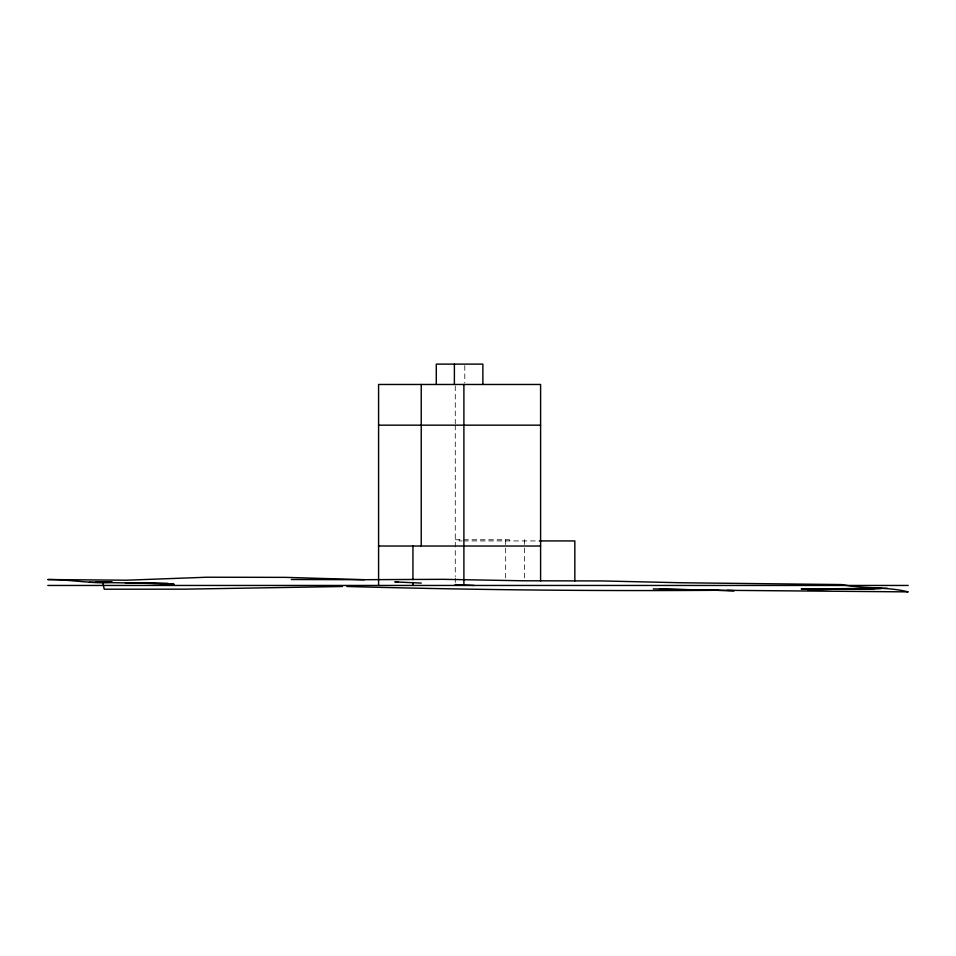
<?xml version="1.0" encoding="UTF-8"?>
<svg xmlns="http://www.w3.org/2000/svg" width="956" height="956" viewBox="0 0 956 956"><rect width="100%" height="100%" fill="white"/><g stroke="black" fill="none" stroke-linecap="round" stroke-linejoin="round"><path stroke-width="0.72" stroke-dasharray="4.78 3.58" d="M455.271 539.758L509.548 539.758L509.548 540.929M462.118 540.929L459.155 540.929L459.155 539.758M463.6 540.929L537.774 540.929M524.426 539.65L524.426 579.515M505.676 539.758L505.676 578.081M464.783 365.562L464.783 383.009M455.271 385.925L455.271 423.723M455.271 425.169L455.271 576.611M455.271 578.081L455.271 582.503"/><path stroke-width="1.43" d="M727.181 590.33L908.2 591.884C886.499 586.47 863.794 588.956 841.686 584.57L681.748 582.766L601.922 580.937L522.621 580.782L443.429 579.324L364.272 579.695L285.772 577.364L206.95 577.221L126.598 580.208L47.8 579.551C69.262 579.336 90.485 583.913 112.091 582.144M887.299 588.322L807.844 589.733L881.109 588.394L801.224 588.932L874.943 588.526M342.463 586.506L184.484 589.171L104.228 589.219L102.698 582.383M378.588 425.169L540.594 425.169M539.22 540.929L574.831 540.929L574.831 580.997M378.588 546.019L540.594 546.019M47.8 585.454L908.2 585.454M291.329 579.515L364.272 579.695M718.231 590.282C594.441 591.19 470.675 589.864 346.909 586.494M89.338 582.335L168.244 583.542L134.258 582.694M653.283 588.884L734.148 590.677L659.58 589.099M95.839 581.738L112.079 582.264M125.379 582.694L174.123 584.259L160.943 583.662M421.261 583.088L394.792 581.905L398.473 582.085M455.068 584.594L474.188 585.454M138.99 582.67L155.087 583.399M540.594 581.069L540.594 384.467L378.588 384.467L378.588 585.454M482.876 384.467L482.876 364.117L436.295 364.117L436.295 384.467M463.899 384.467L463.899 585.454M454.387 364.117L454.387 384.467M421.238 384.467L421.238 546.019M412.944 546.019L412.944 579.611M412.944 582.527L412.944 585.454"/></g></svg>
